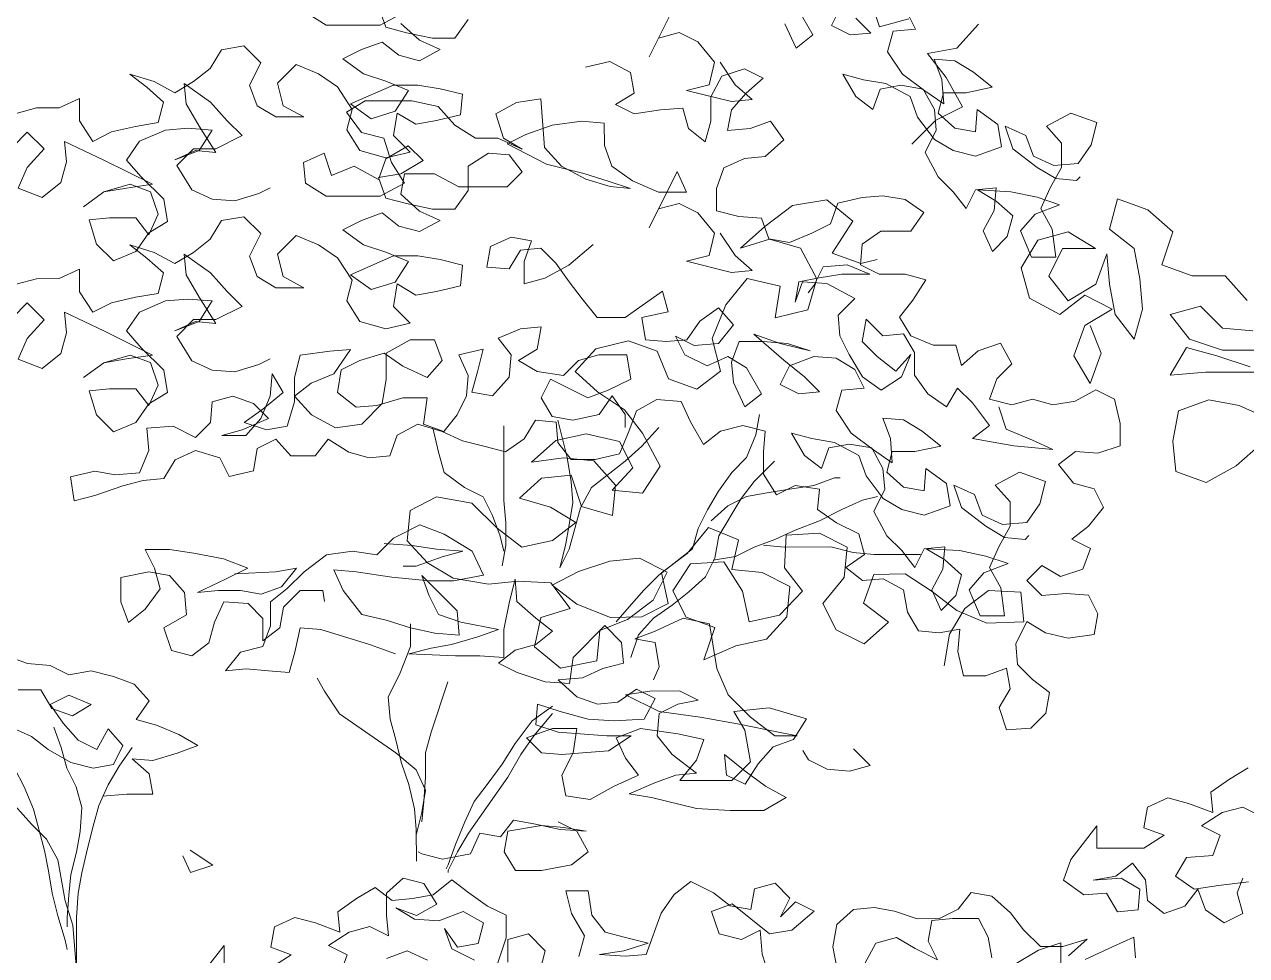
# Model space of a CAD drawing. Header units: inches. Extents: x 0.9 to 45.9, y 0.4 to 30.4.
# Drawn here: x 32.61 to 33.214, y 4.737 to 5.197 of the extents above; entities that cross this region are included whole.
import ezdxf

# ---------------------------------------------------------------- set-up
doc = ezdxf.new("R2010")
doc.units = ezdxf.units.IN
doc.header["$MEASUREMENT"] = 0
doc.layers.add('Arbolles', color=57, linetype='Continuous', lineweight=5)

msp = doc.modelspace()

# ---------------------------------------------------------------- linework, layer by layer
at = {"layer": 'Arbolles', "elevation": -0.074}
for points in [[(33.04681, 5.19939), (33.03231, 5.19542), (33.02702, 5.21124)], [(32.78479, 5.2054), (32.78849, 5.19525), (32.79864, 5.1925), (32.81156, 5.18974), (32.82263, 5.18975), (32.82908, 5.19898)], [(32.95364, 5.17788), (32.96104, 5.16681), (32.96935, 5.15944), (32.9592, 5.15851), (32.93705, 5.16402), (32.94812, 5.1668), (32.95088, 5.17787), (32.94256, 5.18802), (32.93333, 5.19262), (32.92319, 5.18984), (32.91858, 5.18061), (32.9324, 5.2083)], [(32.99198, 5.2043), (32.99938, 5.19139), (32.99108, 5.18492), (32.98553, 5.19691)], [(33.02059, 5.19971), (33.02798, 5.19234), (33.01783, 5.19141), (33.0086, 5.19601), (33.0132, 5.20524)], [(33.04549, 5.20343), (33.05012, 5.1942), (33.03905, 5.19327), (33.03629, 5.18312), (33.04368, 5.17206), (33.05476, 5.16376), (33.06399, 5.15731), (33.06305, 5.16931), (33.05936, 5.17945), (33.0695, 5.17854), (33.07874, 5.17301), (33.08797, 5.16564), (33.07505, 5.16286), (33.06398, 5.16285), (33.06122, 5.1527), (33.06954, 5.14533), (33.07969, 5.14349), (33.0806, 5.15456), (33.09075, 5.14719), (33.09261, 5.13612), (33.0797, 5.1315), (33.06862, 5.13425), (33.05939, 5.13978), (33.05108, 5.15084), (33.04738, 5.16099), (33.03538, 5.16744), (33.02431, 5.16927), (33.01416, 5.17203), (33.02062, 5.16096), (33.02893, 5.15451), (33.03261, 5.16467), (33.04276, 5.16652), (33.05383, 5.16469), (33.05938, 5.15454), (33.06031, 5.14439), (33.05478, 5.13332), (33.06125, 5.12133), (33.06864, 5.11396), (33.07511, 5.10566), (33.07971, 5.11489), (33.08986, 5.11582), (33.08895, 5.10475), (33.08342, 5.0946), (33.08804, 5.08445), (33.09542, 5.09184), (33.09817, 5.10199), (33.08986, 5.10936), (33.08063, 5.11489), (33.09724, 5.11398), (33.11016, 5.11123), (33.12123, 5.10755), (33.10925, 5.10292), (33.10187, 5.09461), (33.10742, 5.0817), (33.11941, 5.08171), (33.11756, 5.09555), (33.11201, 5.10569), (33.11661, 5.11585), (33.12214, 5.126), (33.12213, 5.13799), (33.11474, 5.14629), (33.12673, 5.15276), (33.13965, 5.14816), (33.13689, 5.13708), (33.13044, 5.12785), (33.11845, 5.12692), (33.1083, 5.13152), (33.1046, 5.14167), (33.09444, 5.14627), (33.09814, 5.1352), (33.11015, 5.12599), (33.11938, 5.12046), (33.12953, 5.11955), (33.13137, 5.12139)], [(32.79586, 5.19711), (32.8051, 5.18881), (32.81525, 5.18421), (32.80511, 5.17866), (32.79496, 5.18142), (32.78665, 5.18787), (32.7765, 5.18417), (32.76728, 5.17955), (32.77744, 5.17218), (32.78851, 5.1685), (32.79959, 5.1639), (32.79314, 5.15374), (32.78115, 5.15004), (32.77099, 5.15741), (32.7922, 5.16666), (32.8042, 5.16667), (32.81527, 5.16483), (32.82634, 5.16208), (32.82543, 5.15193), (32.81344, 5.14915), (32.80329, 5.14729), (32.79406, 5.15282), (32.79222, 5.14175), (32.80054, 5.13345), (32.78854, 5.13067), (32.77562, 5.13435), (32.76916, 5.14449), (32.77192, 5.15465), (32.76453, 5.16571), (32.75529, 5.17216), (32.74422, 5.17676), (32.735, 5.16753), (32.73778, 5.15646), (32.74793, 5.15093), (32.73409, 5.15092), (32.72486, 5.15645), (32.72116, 5.16659), (32.72669, 5.17767), (32.71838, 5.18596), (32.70731, 5.18411), (32.70178, 5.17488), (32.69348, 5.16841), (32.68426, 5.16287), (32.67411, 5.16839), (32.66211, 5.17207), (32.67042, 5.16562), (32.67873, 5.15825), (32.67597, 5.1481), (32.6649, 5.14624), (32.65291, 5.14347), (32.64369, 5.13884), (32.63722, 5.14899), (32.63721, 5.16006), (32.62707, 5.15544), (32.616, 5.15543), (32.60585, 5.15265)], [(32.7977, 5.20264), (32.78572, 5.19617), (32.75896, 5.19615), (32.74881, 5.2026)], [(33.04819, 5.1374), (33.06005, 5.14928), (33.07323, 5.15589), (33.0653, 5.17039), (33.05606, 5.18225), (33.07057, 5.1849), (33.08111, 5.19678)], [(32.88714, 5.17553), (32.89913, 5.17831), (32.90929, 5.17278), (32.91114, 5.16263), (32.90192, 5.15709), (32.91115, 5.15249), (32.92407, 5.15434), (32.93514, 5.15528), (32.93791, 5.14513), (32.94622, 5.13868), (32.94898, 5.14883), (32.94897, 5.16082), (32.9545, 5.17098), (32.96556, 5.17468), (32.97479, 5.17007), (32.9665, 5.16268), (32.95912, 5.15437), (32.95729, 5.14422), (32.96836, 5.14516), (32.9785, 5.14886), (32.98497, 5.13964), (32.97575, 5.13133), (32.9656, 5.13039), (32.95546, 5.12577), (32.95178, 5.11562), (32.95179, 5.10455), (32.96286, 5.10179), (32.97394, 5.10088), (32.97763, 5.09073), (32.98779, 5.0889), (32.99885, 5.09352), (33.00807, 5.09814), (33.01175, 5.10829), (33.02375, 5.11107), (33.03389, 5.112), (33.04497, 5.11017), (33.0542, 5.10372), (33.04775, 5.09449), (33.03299, 5.09447), (33.02377, 5.08801), (33.02285, 5.07786), (33.03208, 5.07325), (33.045, 5.07327), (33.05515, 5.07051), (33.0487, 5.06035), (33.04225, 5.05204), (33.0478, 5.04282), (33.05887, 5.03822), (33.06994, 5.03823), (33.07272, 5.02808), (33.08102, 5.03547), (33.09208, 5.03917), (33.09763, 5.02903), (33.09025, 5.02164), (33.08657, 5.01149), (33.09765, 5.00873), (33.10779, 5.01151), (33.11794, 5.00875), (33.12901, 5.01061), (33.13916, 5.01615), (33.14839, 5.01155), (33.15117, 4.99956), (33.15118, 4.98848), (33.14011, 4.98478), (33.12904, 4.9857), (33.12074, 4.97923), (33.12813, 4.97001), (33.13828, 4.96725), (33.1429, 4.95803), (33.13553, 4.9488), (33.12723, 4.94233), (33.13646, 4.93773), (33.13278, 4.92758), (33.12171, 4.92388), (33.11248, 4.9294), (33.10511, 4.92202), (33.11249, 4.91464), (33.12449, 4.91557), (33.13556, 4.91466), (33.14018, 4.90544), (33.13834, 4.89529), (33.12543, 4.89343), (33.11436, 4.89619), (33.10513, 4.90172), (33.0996, 4.89064), (33.10053, 4.88049), (33.10792, 4.87312), (33.11623, 4.86667), (33.11439, 4.85652), (33.10702, 4.84913), (33.09503, 4.8482), (33.09133, 4.85927), (33.09685, 4.8685), (33.095, 4.87864), (33.08485, 4.87494), (33.07378, 4.87493), (33.071, 4.88693), (33.07192, 4.898), (33.06177, 4.89614), (33.05162, 4.89706), (33.04608, 4.90628), (33.04422, 4.91735), (33.03407, 4.92287), (33.02392, 4.92194), (33.01561, 4.92839), (33.02483, 4.93486), (33.02205, 4.945), (33.01098, 4.95053), (33.00174, 4.95698), (33.00266, 4.96713), (32.99066, 4.96896), (32.98144, 4.96434), (32.97497, 4.97448), (32.97496, 4.98555), (32.97588, 4.9957), (32.9648, 4.99846), (32.95373, 4.99568), (32.94544, 4.98922), (32.93897, 5.00028), (32.93435, 5.01043), (32.92235, 5.01134), (32.91221, 5.00579), (32.90853, 4.99564), (32.90392, 4.98457), (32.89193, 4.98179), (32.87994, 4.98178), (32.87347, 4.99008), (32.87254, 5.00022), (32.86239, 5.00114), (32.85687, 4.99191), (32.84765, 4.98544), (32.83749, 4.9882), (32.82642, 4.99095), (32.81627, 4.99556), (32.80427, 4.99924), (32.79413, 4.99369), (32.79045, 4.98354), (32.7803, 4.98261), (32.77015, 4.98537), (32.75999, 4.99182), (32.75354, 4.98351), (32.74155, 4.9835), (32.73416, 4.99179), (32.72494, 4.98717), (32.7231, 4.9761), (32.71111, 4.97332), (32.70649, 4.98254), (32.6945, 4.98622), (32.68435, 4.9816), (32.67882, 4.97237), (32.66868, 4.97144), (32.65853, 4.96866), (32.6447, 4.96403), (32.63455, 4.96126), (32.63269, 4.97325), (32.64468, 4.97603), (32.65483, 4.97419), (32.66683, 4.97512), (32.67143, 4.9862), (32.6705, 4.99727), (32.68341, 4.9982), (32.69449, 4.99268), (32.70186, 5.00007), (32.70278, 5.01022), (32.71292, 5.01299), (32.72307, 5.00931), (32.73046, 5.00194), (32.71755, 4.99639), (32.7074, 4.99361), (32.7194, 4.99362), (32.72677, 5.00193), (32.73137, 5.01301), (32.73229, 5.02408), (32.73783, 5.01486), (32.72769, 5.00655), (32.71847, 5.00008), (32.72954, 4.9964), (32.73969, 4.99826), (32.74337, 5.01025), (32.74336, 5.02225), (32.74612, 5.03332), (32.76088, 5.03518), (32.77102, 5.03611), (32.76273, 5.02411), (32.75167, 5.01949), (32.74337, 5.01302), (32.75168, 5.0038), (32.76368, 4.99736), (32.77659, 4.99921), (32.78673, 5.00937), (32.78857, 5.02137), (32.78856, 5.03428), (32.80054, 5.04075), (32.81254, 5.04076), (32.81624, 5.03062), (32.80886, 5.02231), (32.79686, 5.02783), (32.78763, 5.03428), (32.77564, 5.03058), (32.76642, 5.02596), (32.76459, 5.01489), (32.77382, 5.00751), (32.78397, 5.00844), (32.79688, 5.01215), (32.80887, 5.01216), (32.80704, 4.99924), (32.81719, 4.99556), (32.82364, 5.00387), (32.82825, 5.0131), (32.82916, 5.02325), (32.82454, 5.03339), (32.83653, 5.03617), (32.83377, 5.0251), (32.83101, 5.01495), (32.84116, 5.01311), (32.84946, 5.02234), (32.85037, 5.03342), (32.8439, 5.04171), (32.85497, 5.04634), (32.86512, 5.04727), (32.86328, 5.0362), (32.85406, 5.03065), (32.86329, 5.02512), (32.87621, 5.02329), (32.88359, 5.03068), (32.89373, 5.03346), (32.90757, 5.03347), (32.90943, 5.02148), (32.89836, 5.01593), (32.88822, 5.01223), (32.86976, 5.02144), (32.86515, 5.01221), (32.87069, 5.00299), (32.88084, 5.00115), (32.89376, 5.00393), (32.90021, 5.01316), (32.90667, 5.00394), (32.90668, 4.99749)], [(32.60402, 5.13604), (32.6114, 5.14343), (32.61971, 5.13513), (32.61141, 5.1259), (32.60681, 5.11575), (32.61881, 5.11114), (32.62802, 5.11853), (32.63078, 5.12868), (32.62985, 5.13883), (32.64923, 5.12962), (32.67323, 5.11765), (32.66032, 5.11579), (32.64925, 5.11394), (32.63911, 5.10655), (32.64925, 5.11394), (32.66216, 5.11764), (32.67231, 5.11396), (32.67601, 5.10289), (32.67141, 5.09274), (32.66494, 5.10104), (32.65203, 5.10103), (32.64188, 5.10009), (32.64558, 5.0881), (32.65389, 5.07981), (32.66496, 5.08443), (32.67141, 5.09366), (32.68063, 5.09921), (32.67877, 5.11028), (32.66769, 5.12134), (32.66031, 5.12963), (32.66676, 5.13887), (32.67967, 5.14441), (32.69074, 5.14535), (32.70273, 5.14443), (32.69628, 5.13428), (32.68429, 5.12966), (32.69444, 5.13428), (32.70459, 5.13336), (32.69627, 5.14627), (32.6898, 5.15734), (32.68887, 5.16749), (32.7018, 5.15827), (32.71011, 5.14905), (32.71749, 5.14168), (32.70458, 5.13521), (32.69351, 5.1352), (32.68522, 5.12689), (32.69261, 5.1149), (32.70276, 5.1103), (32.71383, 5.10939), (32.72582, 5.11309), (32.73136, 5.11586)], [(32.95364, 5.09348), (32.96104, 5.08241), (32.96935, 5.07504), (32.9592, 5.07411), (32.93705, 5.07962), (32.94812, 5.0824), (32.95088, 5.09348), (32.94256, 5.10362), (32.93333, 5.10822), (32.92319, 5.10544), (32.91858, 5.09621), (32.9324, 5.1239), (32.93702, 5.11376), (32.92318, 5.11375), (32.91026, 5.11927), (32.9001, 5.12664), (32.8964, 5.13679), (32.89639, 5.14786), (32.88532, 5.14877), (32.87056, 5.14691), (32.85765, 5.14229), (32.84843, 5.13767), (32.86781, 5.12754), (32.88627, 5.12294), (32.89827, 5.11926), (32.90934, 5.11558), (32.89919, 5.11649), (32.88719, 5.12017), (32.87519, 5.12662), (32.86688, 5.13584), (32.86595, 5.14691), (32.86502, 5.15982), (32.85302, 5.15797), (32.84288, 5.15242), (32.84658, 5.14043), (32.85581, 5.13491), (32.84381, 5.14043), (32.83274, 5.14042), (32.82259, 5.14687), (32.81428, 5.15609), (32.80136, 5.15884), (32.77829, 5.15882), (32.76907, 5.15328), (32.77646, 5.14314), (32.78754, 5.14038), (32.79124, 5.12839), (32.7977, 5.11825), (32.78572, 5.11178), (32.75896, 5.11175), (32.74881, 5.1182), (32.74788, 5.12835), (32.75802, 5.13297), (32.76172, 5.1219), (32.77279, 5.12653), (32.78479, 5.12008), (32.78847, 5.13023), (32.79953, 5.1367), (32.80692, 5.12933), (32.79586, 5.12286), (32.78479, 5.121), (32.78849, 5.11086), (32.79864, 5.1081), (32.81156, 5.10534), (32.82263, 5.10535), (32.82908, 5.11458), (32.82906, 5.12658), (32.83921, 5.13305), (32.84936, 5.13213), (32.85582, 5.12383), (32.84845, 5.11645), (32.82446, 5.11643), (32.81246, 5.12287), (32.7977, 5.12286), (32.79586, 5.11271), (32.8051, 5.10441), (32.81525, 5.09981), (32.80511, 5.09427), (32.79496, 5.09702), (32.78665, 5.10347), (32.7765, 5.09977), (32.76728, 5.09515), (32.77744, 5.08778), (32.78851, 5.0841), (32.79959, 5.0795), (32.79314, 5.06934), (32.78115, 5.06564), (32.77099, 5.07301), (32.7922, 5.08226), (32.8042, 5.08227), (32.81527, 5.08044), (32.82634, 5.07768), (32.82543, 5.06753), (32.81344, 5.06475), (32.80329, 5.0629), (32.79406, 5.06842), (32.79222, 5.05735), (32.80054, 5.04905), (32.78854, 5.04628), (32.77562, 5.04995), (32.76916, 5.0601), (32.77192, 5.07025), (32.76453, 5.08131), (32.75529, 5.08776), (32.74422, 5.09236), (32.735, 5.08313), (32.73778, 5.07206), (32.74793, 5.06654), (32.73409, 5.06652), (32.72486, 5.07205), (32.72116, 5.08219), (32.72669, 5.09327), (32.71838, 5.10157), (32.70731, 5.09971), (32.70178, 5.09048), (32.69348, 5.08401), (32.68426, 5.07847), (32.67411, 5.084), (32.66211, 5.08768), (32.67042, 5.08123), (32.67873, 5.07385), (32.67597, 5.0637), (32.6649, 5.06185), (32.65291, 5.05907), (32.64369, 5.05445), (32.63722, 5.06459), (32.63721, 5.07566), (32.62707, 5.07104), (32.616, 5.07103), (32.60585, 5.06825)], [(33.06431, 4.87987), (33.06689, 4.89554), (33.07452, 4.90816), (33.08608, 4.91702), (33.10216, 4.91626), (33.10363, 4.90159), (33.08532, 4.90094), (33.07047, 4.90716), (33.05826, 4.91661), (33.04494, 4.92535), (33.02956, 4.925), (33.02445, 4.91085), (33.03666, 4.9014), (33.02469, 4.89072), (33.01096, 4.89764), (33.00432, 4.91061), (33.01489, 4.92353), (33.01635, 4.93849), (33.00261, 4.94542), (32.98612, 4.94436), (32.98536, 4.92828), (32.99423, 4.91671), (32.98296, 4.90491), (32.96787, 4.90163), (32.96459, 4.91671), (32.95543, 4.93121), (32.93893, 4.93015), (32.93019, 4.91682), (32.93683, 4.90385), (32.95097, 4.89875), (32.94546, 4.88278), (32.96136, 4.88971), (32.97645, 4.893), (32.9866, 4.90409), (32.98806, 4.91906), (32.97433, 4.92598), (32.95936, 4.92745), (32.96264, 4.94201), (32.94779, 4.94823), (32.93723, 4.93531), (32.92455, 4.92574), (32.92784, 4.91066), (32.91487, 4.90402), (32.8995, 4.90367), (32.88283, 4.9103), (32.87062, 4.91975), (32.88359, 4.92638), (32.89908, 4.93149), (32.91375, 4.93296), (32.92749, 4.92604), (32.92057, 4.9123), (32.90789, 4.90273), (32.89421, 4.89721), (32.89275, 4.88224), (32.87473, 4.87866), (32.86182, 4.88922), (32.8651, 4.90378), (32.87948, 4.90818), (32.86991, 4.92086), (32.85383, 4.92162), (32.83916, 4.92015), (32.82166, 4.92314), (32.80904, 4.93077), (32.79906, 4.94163), (32.80053, 4.95659), (32.8135, 4.96323), (32.83099, 4.96024), (32.84349, 4.94786), (32.8557, 4.93841), (32.87079, 4.9417), (32.88235, 4.95056), (32.86973, 4.95819), (32.85447, 4.96259), (32.86532, 4.97257), (32.88, 4.97404), (32.88511, 4.95854), (32.90037, 4.95415), (32.90183, 4.96911), (32.89115, 4.98108), (32.87618, 4.98255), (32.86039, 4.98037), (32.87236, 4.99106), (32.88745, 4.99435), (32.90382, 4.99065), (32.91046, 4.97768), (32.90031, 4.96659), (32.91527, 4.96512), (32.92402, 4.97845), (32.91527, 4.99476), (32.9064, 5.00633), (32.89308, 5.01507), (32.88198, 5.02522), (32.89214, 5.03632), (32.90834, 5.04031), (32.92248, 5.03521), (32.928, 5.02153), (32.94215, 5.01643), (32.95371, 5.02529), (32.94971, 5.04149), (32.95634, 5.05816), (32.96691, 5.07108), (32.98328, 5.06738), (32.9807, 5.05171), (32.9969, 5.0557), (33.0013, 5.07096), (32.99326, 5.08616), (32.978, 5.09056), (32.96362, 5.08616), (32.97559, 5.09684), (32.98938, 5.10712), (33.00628, 5.11), (33.0192, 5.09943), (33.00893, 5.08358), (33.02308, 5.07848), (33.03118, 5.08048)], [(33.2139, 5.06018), (33.203, 5.07241), (33.18668, 5.0724), (33.17171, 5.07783), (33.17714, 5.09416), (33.16488, 5.10503), (33.14991, 5.11045), (33.14585, 5.09549), (33.1581, 5.08598), (33.16083, 5.07101), (33.16221, 5.05605), (33.15814, 5.04108), (33.14861, 5.05332), (33.14587, 5.06828), (33.1445, 5.08324), (33.13907, 5.06827), (33.12547, 5.0601), (33.11594, 5.07233), (33.12273, 5.08594), (33.13905, 5.08596), (33.12544, 5.09411), (33.11048, 5.09001), (33.10233, 5.0764), (33.10643, 5.06144), (33.1214, 5.05329), (33.13363, 5.06283), (33.14724, 5.05604), (33.13365, 5.04786), (33.12822, 5.03289), (33.13639, 5.0193), (33.14182, 5.03427), (33.13637, 5.04786)], [(32.89091, 5.08789), (32.87893, 5.07773), (32.86694, 5.07126), (32.8568, 5.06848), (32.85679, 5.07955), (32.86047, 5.0897), (32.85032, 5.09154), (32.84017, 5.08692), (32.83834, 5.07677), (32.84941, 5.07585), (32.85494, 5.08508), (32.86508, 5.08602), (32.87247, 5.07864), (32.87894, 5.06942), (32.8854, 5.06113), (32.89279, 5.05191), (32.90663, 5.05192), (32.92507, 5.06485), (32.92785, 5.05471), (32.91493, 5.05193), (32.91679, 5.04086), (32.92694, 5.03994), (32.93709, 5.04088), (32.94354, 5.05011), (32.95276, 5.05657), (32.96014, 5.04828), (32.95277, 5.03904), (32.94078, 5.03811), (32.93155, 5.04272), (32.93617, 5.03349), (32.94725, 5.02797), (32.95739, 5.03259), (32.96662, 5.02706), (32.97401, 5.01415), (32.96572, 5.00769), (32.96017, 5.01968), (32.95924, 5.02982), (32.96292, 5.03998), (32.97491, 5.03999), (32.98691, 5.03908), (32.99798, 5.0354), (32.98322, 5.03907), (32.9703, 5.04367), (32.98507, 5.03077), (32.99523, 5.02248), (33.00261, 5.0151), (32.99247, 5.01417), (32.98324, 5.01878), (32.98784, 5.02801), (32.99983, 5.03263), (33.0109, 5.03172), (33.02013, 5.02619), (33.02475, 5.01697), (33.01368, 5.01604), (33.01093, 5.00588), (33.01832, 4.99482), (33.0294, 4.98653), (33.03863, 4.98008), (33.03769, 4.99207), (33.03399, 5.00222), (33.04414, 5.0013), (33.05337, 4.99578), (33.06261, 4.9884), (33.04969, 4.98562), (33.03862, 4.98561), (33.03586, 4.97546), (33.04417, 4.96809), (33.05432, 4.96625), (33.05524, 4.97733), (33.06539, 4.96995), (33.06725, 4.95888), (33.05433, 4.95426), (33.04326, 4.95702), (33.03403, 4.96254), (33.02572, 4.97361), (33.02202, 4.98375), (33.01002, 4.9902), (32.99894, 4.99204), (32.98879, 4.99479), (32.99526, 4.98373), (33.00357, 4.97728), (33.00725, 4.98743), (33.0174, 4.98928), (33.02847, 4.98745), (33.03402, 4.97731), (33.03495, 4.96716), (33.02942, 4.95608), (33.03589, 4.94409), (33.04328, 4.93672), (33.04975, 4.92842), (33.05435, 4.93765), (33.0645, 4.93858), (33.06359, 4.92751), (33.05806, 4.91736), (33.06268, 4.90722), (33.07006, 4.9146), (33.07281, 4.92475), (33.0645, 4.93213), (33.05527, 4.93765), (33.07188, 4.93675), (33.0848, 4.93399), (33.09587, 4.93031), (33.08388, 4.92569), (33.07651, 4.91738), (33.08206, 4.90447), (33.09405, 4.90448), (33.09219, 4.91831), (33.08665, 4.92846), (33.09125, 4.93861), (33.09678, 4.94876), (33.09677, 4.96076), (33.08938, 4.96905), (33.10137, 4.97552), (33.11429, 4.97092), (33.11153, 4.95985), (33.10508, 4.95062), (33.09309, 4.94968), (33.08294, 4.95429), (33.07924, 4.96443), (33.06908, 4.96903), (33.07278, 4.95797), (33.08479, 4.94875), (33.09402, 4.94322), (33.10417, 4.94231), (33.10601, 4.94416)], [(32.60402, 5.05164), (32.6114, 5.05903), (32.61971, 5.05073), (32.61141, 5.0415), (32.60681, 5.03135), (32.61881, 5.02675), (32.62802, 5.03413), (32.63078, 5.04429), (32.62985, 5.05443), (32.64923, 5.04523), (32.67323, 5.03325), (32.66032, 5.0314), (32.64925, 5.02954), (32.63911, 5.02215), (32.64925, 5.02954), (32.66216, 5.03324), (32.67231, 5.02956), (32.67601, 5.01849), (32.67141, 5.00834), (32.66494, 5.01664), (32.65203, 5.01663), (32.64188, 5.0157), (32.64558, 5.00371), (32.65389, 4.99541), (32.66496, 5.00003), (32.67141, 5.00926), (32.68063, 5.01481), (32.67877, 5.02588), (32.66769, 5.03694), (32.66031, 5.04524), (32.66676, 5.05447), (32.67967, 5.06001), (32.69074, 5.06095), (32.70273, 5.06004), (32.69628, 5.04988), (32.68429, 5.04526), (32.69444, 5.04988), (32.70459, 5.04897), (32.69627, 5.06187), (32.6898, 5.07294), (32.68887, 5.08309), (32.7018, 5.07387), (32.71011, 5.06466), (32.71749, 5.05728), (32.70458, 5.05081), (32.69351, 5.0508), (32.68522, 5.04249), (32.69261, 5.0305), (32.70276, 5.0259), (32.71383, 5.02499), (32.72582, 5.02869), (32.73136, 5.03146)], [(33.09119, 5.0078), (33.09489, 4.99674), (33.10781, 4.99121), (33.11796, 4.98661), (33.09859, 4.98844), (33.07829, 4.99211), (33.08658, 4.99857), (33.07827, 5.00964), (33.07088, 5.01701), (33.06536, 5.00778), (33.05613, 5.01423), (33.04966, 5.02345), (33.04965, 5.03452), (33.0441, 5.04374), (33.03396, 5.04281), (33.02565, 5.05111), (33.02381, 5.04003), (33.0312, 5.03266), (33.04043, 5.02529), (33.0478, 5.0336), (33.0432, 5.02252), (33.03306, 5.01605), (33.02383, 5.0225), (33.01736, 5.03357), (33.01274, 5.04279), (33.01181, 5.05294), (33.0201, 5.06125), (33.00626, 5.06862), (32.99426, 5.06953), (32.99058, 5.05938), (32.99242, 5.06953), (33.00256, 5.07138), (33.01363, 5.07324), (33.02747, 5.07325), (33.0164, 5.07785), (33.0044, 5.07692), (32.9998, 5.06769), (32.99703, 5.064)], [(33.21936, 5.0357), (33.20168, 5.03568), (33.18535, 5.04111), (33.17581, 5.05334), (33.19077, 5.05744), (33.20167, 5.04656), (33.21663, 5.04522)], [(33.21529, 5.02753), (33.19896, 5.03296), (33.18399, 5.03702), (33.17584, 5.02341), (33.19352, 5.02479), (33.22617, 5.02482)], [(33.22077, 4.98944), (33.20853, 4.97855), (33.19357, 4.97037), (33.17861, 4.9758), (33.17723, 4.99077), (33.17994, 5.00573), (33.1949, 5.01119), (33.20986, 5.00848), (33.22484, 5.00169)], [(32.9731, 5.00401), (32.97127, 4.99385), (32.96666, 4.98278), (32.95929, 4.97539), (32.95284, 4.96616), (32.94731, 4.95693), (32.94271, 4.9477), (32.93995, 4.93755), (32.92335, 4.92462), (32.91598, 4.91723), (32.90861, 4.90892), (32.90216, 4.90153)], [(32.84671, 4.99835), (32.84675, 4.96145), (32.84768, 4.95038), (32.84769, 4.93931), (32.84585, 4.92916)], [(32.92329, 4.9975), (32.91499, 4.98827), (32.9067, 4.98088), (32.8901, 4.96795), (32.88457, 4.95779), (32.87906, 4.93749), (32.87445, 4.92826), (32.87721, 4.93934), (32.87905, 4.94949), (32.88088, 4.96056), (32.87995, 4.97071), (32.87809, 4.9827), (32.87346, 5.00115)], [(32.81165, 4.9974), (32.81443, 4.98541), (32.81721, 4.97526), (32.82737, 4.96789), (32.8366, 4.96329), (32.84122, 4.95406), (32.84492, 4.94392), (32.84677, 4.93654)], [(32.90955, 4.88401), (32.91323, 4.89508), (32.92061, 4.90339), (32.92983, 4.90986), (32.93812, 4.91633), (32.94642, 4.92372), (32.95102, 4.93295), (32.95286, 4.94402), (32.96391, 4.96248), (32.97036, 4.97079), (32.9805, 4.98095)], [(32.94916, 4.9514), (32.95746, 4.95878), (32.96668, 4.96341), (32.97683, 4.96526), (32.9879, 4.96712), (32.99989, 4.96897), (33.01003, 4.97267), (33.0128, 4.97267)], [(32.9501, 4.93202), (32.96117, 4.93388), (32.97039, 4.9385), (32.98054, 4.9422), (32.99068, 4.94682), (33.00267, 4.95144), (33.01374, 4.95699), (33.02388, 4.96161), (33.03126, 4.96346)], [(32.7933, 4.88575), (32.78038, 4.89035), (32.75639, 4.89771), (32.74624, 4.89862), (32.74348, 4.88663), (32.74073, 4.87647), (32.73058, 4.87739), (32.7195, 4.8783), (32.70936, 4.87737), (32.71673, 4.8866), (32.7278, 4.88938), (32.73148, 4.89953), (32.73147, 4.91152), (32.73976, 4.91799), (32.74806, 4.9263), (32.75912, 4.93461), (32.77204, 4.93647), (32.78403, 4.93464), (32.79233, 4.94295), (32.80524, 4.94942), (32.81724, 4.94482), (32.83108, 4.93653), (32.83663, 4.92454), (32.82187, 4.92176), (32.80988, 4.92175), (32.79142, 4.92357), (32.77389, 4.92633), (32.76282, 4.92724), (32.76744, 4.91709), (32.77668, 4.90511), (32.78868, 4.90235), (32.80067, 4.89867), (32.81267, 4.89592), (32.82466, 4.895), (32.82373, 4.907), (32.80619, 4.92451), (32.80988, 4.91436), (32.81451, 4.90514), (32.82558, 4.90146), (32.84404, 4.89779), (32.83389, 4.89409), (32.82098, 4.89039), (32.81083, 4.88853), (32.79976, 4.88575), (32.82283, 4.88485), (32.83482, 4.88486), (32.84682, 4.88395), (32.8468, 4.89779), (32.84956, 4.91163), (32.85232, 4.92271), (32.85325, 4.91164), (32.86248, 4.90334), (32.87079, 4.89689), (32.86249, 4.89043), (32.85235, 4.88765), (32.84405, 4.88118), (32.85328, 4.87658), (32.86712, 4.87198), (32.87912, 4.87107), (32.88095, 4.88398), (32.89662, 4.89968), (32.90493, 4.89139), (32.90586, 4.88124), (32.89572, 4.87846), (32.88557, 4.87384), (32.87358, 4.87291), (32.88282, 4.86461), (32.89297, 4.86093), (32.90311, 4.86186), (32.91233, 4.86833), (32.92156, 4.86372), (32.91604, 4.85357), (32.90128, 4.85263), (32.88836, 4.85355), (32.87452, 4.85722), (32.86344, 4.8609), (32.86253, 4.85075), (32.87361, 4.84707), (32.88652, 4.84616), (32.89759, 4.84525), (32.90959, 4.84526), (32.89852, 4.83787), (32.88561, 4.83694), (32.87546, 4.836), (32.86531, 4.83692), (32.85792, 4.84429), (32.87084, 4.84892), (32.88283, 4.84893), (32.881, 4.83693), (32.87547, 4.82586), (32.87732, 4.81571), (32.88932, 4.81387), (32.90131, 4.82034), (32.9133, 4.82589), (32.90683, 4.83419), (32.90221, 4.84433), (32.9142, 4.84896), (32.93265, 4.84621), (32.94557, 4.84345), (32.94189, 4.8333), (32.9336, 4.82314), (32.95943, 4.82316), (32.96865, 4.8324), (32.96586, 4.84808), (32.96032, 4.8573), (32.97785, 4.85916), (32.9963, 4.85364), (32.98985, 4.84349), (32.97971, 4.83979), (32.97234, 4.83148), (32.96589, 4.82133), (32.95666, 4.82593), (32.95573, 4.83608), (32.96588, 4.82778), (32.97604, 4.82041), (32.98619, 4.81489), (32.97513, 4.80842), (32.95852, 4.8084), (32.94191, 4.80931), (32.91976, 4.81483), (32.90869, 4.81666), (32.9216, 4.82221), (32.93175, 4.82591), (32.9419, 4.82684), (32.92989, 4.83605), (32.9225, 4.84527), (32.92342, 4.85635), (32.93264, 4.86097), (32.94279, 4.86282), (32.93355, 4.86743), (32.91879, 4.86741), (32.9068, 4.86556), (32.92342, 4.85727), (32.94372, 4.85452), (32.96402, 4.85085), (32.98155, 4.84717), (32.9917, 4.84534), (32.98063, 4.84533), (32.96863, 4.85454), (32.95754, 4.8656), (32.952, 4.87851), (32.94829, 4.90065), (32.93537, 4.90341), (32.92153, 4.89694), (32.91139, 4.89324), (32.92154, 4.8914), (32.9234, 4.87941), (32.92063, 4.87295)], [(32.78772, 4.94018), (32.80156, 4.93927), (32.81355, 4.93743), (32.82647, 4.93652), (32.81633, 4.93374), (32.80341, 4.92912), (32.79696, 4.92911)], [(32.97501, 4.93943), (32.98515, 4.93851), (33.00822, 4.93853), (33.01929, 4.93578), (33.02944, 4.93486), (33.05251, 4.93488)], [(32.71393, 4.92535), (32.73422, 4.92629), (32.74437, 4.92814), (32.737, 4.91891), (32.72685, 4.91521), (32.7167, 4.91705), (32.70563, 4.91704), (32.69548, 4.9161), (32.70931, 4.92258), (32.72038, 4.92812), (32.70838, 4.93272), (32.69362, 4.93548), (32.68162, 4.93731), (32.66963, 4.9373), (32.67425, 4.92808), (32.67703, 4.91793), (32.66966, 4.90778), (32.66136, 4.90131), (32.65766, 4.91146), (32.65765, 4.92345), (32.67149, 4.92623), (32.68164, 4.9244), (32.68902, 4.9161), (32.68996, 4.90503), (32.67889, 4.89856), (32.68259, 4.88749), (32.69274, 4.88473), (32.70104, 4.8912), (32.7038, 4.90135), (32.7084, 4.9115), (32.7204, 4.91059), (32.72778, 4.90322), (32.72779, 4.89215), (32.73609, 4.89861), (32.73793, 4.90876), (32.74622, 4.91707), (32.75729, 4.91708), (32.75822, 4.91155)], [(32.64852, 4.8155), (32.66051, 4.81643), (32.67343, 4.81644), (32.67158, 4.82659), (32.66327, 4.83396), (32.67342, 4.83305), (32.68541, 4.83675), (32.69555, 4.84045), (32.68632, 4.84598), (32.67525, 4.85058), (32.66509, 4.85334), (32.67154, 4.86257), (32.66416, 4.87087), (32.654, 4.87455), (32.64293, 4.87731), (32.63186, 4.87545), (32.62263, 4.88006), (32.61156, 4.88097), (32.60141, 4.88465)], [(32.60696, 4.86805), (32.61803, 4.86806), (32.62357, 4.85884), (32.63372, 4.85516), (32.64295, 4.8607), (32.63187, 4.8653), (32.62265, 4.86068), (32.62911, 4.85146), (32.6365, 4.84317), (32.64573, 4.83856), (32.65126, 4.84872), (32.65865, 4.84042), (32.65404, 4.83119), (32.6439, 4.82933), (32.63282, 4.83209), (32.62175, 4.83854), (32.61344, 4.84499), (32.60328, 4.84959)], [(33.01938, 4.8389), (33.02769, 4.83061), (33.01755, 4.82783), (33.00647, 4.82874), (32.99724, 4.83335), (32.99447, 4.83796)], [(33.21441, 4.82949), (33.20518, 4.82395), (33.19596, 4.81748), (33.1969, 4.80734), (33.1849, 4.81194), (33.17475, 4.8147), (33.1646, 4.81007), (33.16277, 4.79992), (33.17292, 4.79624), (33.16278, 4.78978), (33.13971, 4.78975), (33.1397, 4.80083), (33.1268, 4.78421), (33.12312, 4.77406), (33.13327, 4.76668), (33.14435, 4.76762), (33.14989, 4.7584), (33.16004, 4.75933), (33.16095, 4.76948), (33.15172, 4.775), (33.13788, 4.77407), (33.14895, 4.77592), (33.15725, 4.78239), (33.16371, 4.77409), (33.16465, 4.76395), (33.17295, 4.75749), (33.1831, 4.76119), (33.18955, 4.7695), (33.19325, 4.75936), (33.20248, 4.75291), (33.2117, 4.75753), (33.20893, 4.76768), (33.21169, 4.77506)], [(33.21446, 4.77322), (33.1997, 4.77136), (33.18771, 4.7695), (33.17847, 4.77595), (33.184, 4.78518), (33.19692, 4.78612), (33.2006, 4.79627), (33.19137, 4.80087), (33.20151, 4.80734), (33.21166, 4.81012), (33.22089, 4.80551)], [(32.69191, 4.78878), (32.70299, 4.78141), (32.69192, 4.77771), (32.68822, 4.78601)], [(32.76577, 4.72704), (32.76945, 4.73719), (32.76022, 4.74179), (32.77037, 4.74826), (32.78051, 4.75104), (32.78974, 4.74643), (32.78881, 4.75658), (32.7888, 4.76765), (32.7971, 4.77504), (32.80725, 4.77228), (32.81371, 4.76214), (32.80357, 4.7566), (32.79342, 4.76028), (32.80265, 4.75475), (32.81464, 4.75384), (32.82663, 4.75846), (32.83679, 4.75294), (32.83403, 4.74278), (32.82388, 4.74093), (32.81742, 4.75015), (32.82112, 4.74001), (32.83219, 4.73448)], [(32.84327, 4.73172), (32.84787, 4.74557), (32.84786, 4.75664), (32.83863, 4.76124), (32.82939, 4.76769), (32.82108, 4.77414), (32.81187, 4.76675), (32.80172, 4.7649), (32.79157, 4.76397), (32.78326, 4.77042), (32.77404, 4.76487), (32.76482, 4.75841), (32.76575, 4.74826), (32.75375, 4.75286), (32.7436, 4.75562), (32.73346, 4.751), (32.73162, 4.74085), (32.74178, 4.73716), (32.73163, 4.7307)], [(32.88385, 4.73637), (32.88661, 4.74652), (32.88015, 4.75759), (32.87737, 4.76866), (32.88844, 4.76867), (32.89029, 4.75668), (32.89676, 4.74838), (32.90691, 4.74562), (32.91798, 4.74286), (32.90599, 4.73916), (32.894, 4.7373), (32.90692, 4.73639), (32.91707, 4.73733), (32.92443, 4.75763), (32.93088, 4.76686), (32.93918, 4.77333), (32.95025, 4.7678), (32.95856, 4.76135), (32.96871, 4.75951), (32.97055, 4.76966), (32.98069, 4.77244), (32.98808, 4.76507), (32.98348, 4.75584), (32.99085, 4.76323), (33.00008, 4.75862), (32.98902, 4.74938), (32.97795, 4.74753), (32.95948, 4.76227), (32.94934, 4.75857), (32.95304, 4.74751), (32.96411, 4.74475), (32.97333, 4.74937), (32.97427, 4.73738), (32.97612, 4.73184)], [(33.12557, 4.73659), (33.13479, 4.74491), (33.1228, 4.7412), (33.11173, 4.74119), (33.10342, 4.74949), (33.09695, 4.75779), (33.08772, 4.76608), (33.07757, 4.76792), (33.07112, 4.75961), (33.0619, 4.75499), (33.05083, 4.75498), (33.03975, 4.75866), (33.0296, 4.76049), (33.01945, 4.75956), (33.01116, 4.75217), (33.00932, 4.7411), (33.01118, 4.73095)], [(33.08775, 4.73564), (33.08589, 4.74578), (33.08127, 4.755), (33.06836, 4.75499), (33.05821, 4.75406), (33.05637, 4.74391), (33.06099, 4.73469), (33.04992, 4.74021), (33.04069, 4.74574), (33.03054, 4.74296), (33.02501, 4.73281)], [(32.8488, 4.73357), (32.84879, 4.74464), (32.85893, 4.74742), (32.86725, 4.73912), (32.86449, 4.72897)], [(33.15879, 4.7357), (33.15786, 4.74585), (33.14771, 4.74123), (33.13388, 4.73476)], [(32.70857, 4.73068), (32.70856, 4.74175), (32.69566, 4.72513)], [(32.80913, 4.73446), (32.79897, 4.73906), (32.78883, 4.73536)], [(33.12189, 4.73198), (33.12188, 4.74305), (33.11081, 4.73935), (33.09974, 4.73288)]]:
    msp.add_lwpolyline(points, dxfattribs=at)
at = {"layer": 'Arbolles', "color": 35, "elevation": -0.074}
for points in [[(32.80067, 4.90052), (32.80068, 4.88945), (32.79516, 4.8756), (32.78963, 4.86453), (32.79057, 4.85346), (32.79334, 4.84331), (32.79612, 4.83224), (32.79982, 4.82117), (32.8026, 4.80918), (32.80353, 4.79903), (32.80355, 4.78335)], [(32.59588, 4.87173), (32.59958, 4.86066), (32.60052, 4.84959), (32.60145, 4.83944), (32.60515, 4.8293), (32.60977, 4.82008), (32.61439, 4.80901), (32.61995, 4.78872), (32.6218, 4.77857), (32.62366, 4.7675), (32.62643, 4.75643), (32.63014, 4.74444), (32.63106, 4.73983)], [(32.80353, 4.79627), (32.80629, 4.80734), (32.80813, 4.81841), (32.80351, 4.82856), (32.79335, 4.83685), (32.76565, 4.8562), (32.75826, 4.86727), (32.75457, 4.87372)], [(32.81915, 4.87193), (32.81087, 4.84702), (32.80811, 4.83687), (32.80812, 4.82487), (32.80721, 4.81288), (32.8063, 4.80273)], [(32.87083, 4.85999), (32.86068, 4.8526), (32.85239, 4.84152), (32.84594, 4.83136), (32.83857, 4.82121), (32.83212, 4.8129), (32.82752, 4.80275), (32.82291, 4.79167), (32.81923, 4.78152), (32.81831, 4.77967)], [(32.87083, 4.8563), (32.86161, 4.84522), (32.85516, 4.83599), (32.84872, 4.82491), (32.82937, 4.79721), (32.82384, 4.78798), (32.81923, 4.77875), (32.81924, 4.77783)], [(32.6245, 4.84961), (32.6282, 4.83947), (32.63098, 4.82932), (32.6356, 4.8201), (32.63838, 4.80995), (32.63747, 4.79796), (32.63563, 4.78781), (32.63287, 4.77674), (32.63196, 4.76659), (32.63105, 4.75552), (32.63105, 4.7509)], [(32.66326, 4.8395), (32.65681, 4.83027), (32.65128, 4.82104), (32.64668, 4.81088), (32.64392, 4.80073), (32.64116, 4.78966), (32.63841, 4.77766), (32.63657, 4.76751), (32.63566, 4.75552), (32.63568, 4.73153)], [(32.60803, 4.70844), (32.61265, 4.69922), (32.62651, 4.66879), (32.63114, 4.65957), (32.63668, 4.65035), (32.63852, 4.6605), (32.6385, 4.67249), (32.63757, 4.68356), (32.63572, 4.69463), (32.63568, 4.72969), (32.63475, 4.74168), (32.63382, 4.75183), (32.63012, 4.76382), (32.62641, 4.78411), (32.62086, 4.79425), (32.61348, 4.80163), (32.60516, 4.81085)], [(32.87365, 4.80279), (32.88288, 4.79818), (32.88842, 4.78804), (32.88012, 4.78158), (32.86536, 4.77879), (32.85245, 4.77878), (32.8469, 4.788), (32.84874, 4.79815), (32.86534, 4.80094), (32.87642, 4.80002), (32.88749, 4.79819), (32.87457, 4.7991), (32.86165, 4.80186), (32.8515, 4.80369), (32.84505, 4.79538), (32.8349, 4.79722), (32.8303, 4.78707), (32.81646, 4.78429), (32.80631, 4.78704), (32.80446, 4.78796)]]:
    msp.add_lwpolyline(points, dxfattribs=at)

doc.saveas('drawing.dxf')
